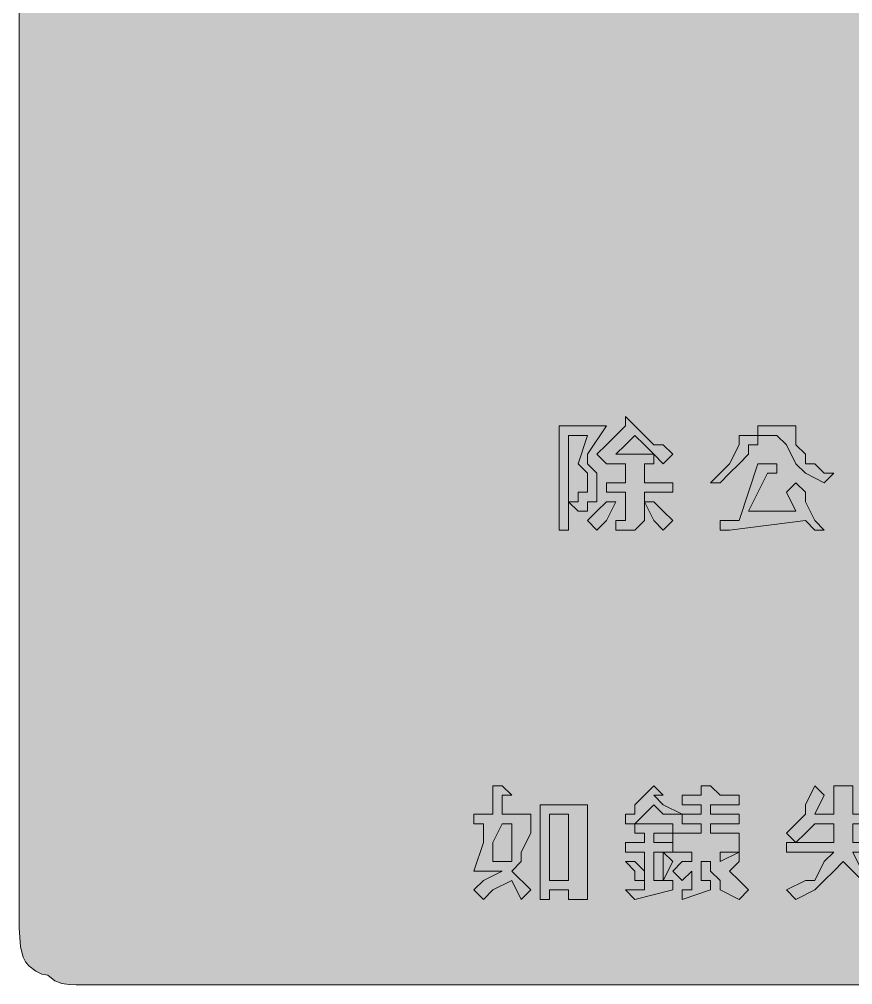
# Model space of a CAD drawing. Header units: metres. Extents: x 10 to 558, y 11 to 259.
# Drawn here: x 9.8 to 115.3, y 10.6 to 132.9 of the extents above; entities that cross this region are included whole.
import ezdxf

# ---------------------------------------------------------------- set-up
doc = ezdxf.new("R2010")
doc.units = ezdxf.units.M
doc.layers.add('FILL_FIREBRICK_C36B00', color=7, linetype='Continuous', true_color=0xc36b00)
doc.layers.add('FILL_WHITE_FFFFFF', color=7, linetype='Continuous', true_color=0xffffff)

msp = doc.modelspace()

# ---------------------------------------------------------------- hatches: boundary and pattern name
at = {"layer": 'FILL_FIREBRICK_C36B00', "true_color": 0xc36b00}
h = msp.add_hatch(color=7, dxfattribs=at)
h.dxf.hatch_style = 1
h.paths.add_polyline_path([(551.8, 258.91), (552.54, 258.75), (553.8, 258.21), (554.83, 257.44), (555.75, 256.56), (556.54, 256.06), (557.14, 255.47), (557.56, 254.83), (557.85, 254.16), (558.11, 252.85), (558.15, 251.76), (558.15, 17.76), (558.15, 15.36), (555.75, 12.96), (554.83, 12.08), (553.8, 11.31), (552.54, 10.77), (551.8, 10.61), (550.95, 10.56), (16.95, 10.56), (16.05, 10.58), (15.15, 10.71), (14.25, 11.07), (13.35, 11.76), (12.6, 11.91), (11.83, 12.27), (10.95, 12.96), (10.55, 13.46), (10.26, 14.05), (9.9, 15.36), (9.75, 17.76), (9.75, 251.76), (9.75, 254.16), (9.94, 255.04), (10.35, 255.81), (10.95, 256.56), (11.83, 257.25), (12.6, 257.61), (13.35, 257.76), (14.25, 258.45), (15.15, 258.81), (16.05, 258.94), (16.95, 258.96), (550.95, 258.96), (551.8, 258.91)])
at = {"layer": 'FILL_WHITE_FFFFFF', "true_color": 0xffffff}
h = msp.add_hatch(color=7, dxfattribs=at)
h.dxf.hatch_style = 1
h.paths.add_polyline_path([(85.35, 80.16), (86.55, 81.36), (86.55, 82.56), (87.75, 81.36), (88.95, 80.16), (90.15, 78.96), (91.35, 78.96), (92.55, 77.76), (91.35, 76.56), (90.15, 77.76), (90.15, 76.56), (88.95, 76.56), (88.95, 74.16), (92.55, 74.16), (92.55, 72.96), (88.95, 72.96), (88.95, 70.56), (88.95, 69.36), (87.75, 68.16), (86.55, 68.16), (85.35, 68.16), (85.35, 69.36), (86.55, 69.36), (86.55, 70.56), (86.55, 72.96), (84.15, 72.96), (84.15, 74.16), (86.55, 74.16), (86.55, 76.56), (84.15, 76.56), (82.95, 77.76), (84.15, 78.96), (85.35, 80.16)])
h.paths.add_polyline_path([(88.95, 78.96), (87.75, 80.16), (86.55, 78.96), (85.35, 77.76), (90.15, 77.76), (88.95, 78.96)], flags=16)
h = msp.add_hatch(color=7, dxfattribs=at)
h.dxf.hatch_style = 1
h.paths.add_polyline_path([(78.15, 68.16), (78.15, 81.36), (81.75, 81.36), (82.95, 81.36), (84.15, 81.36), (81.75, 77.76), (81.75, 76.56), (82.95, 75.36), (82.95, 74.16), (82.95, 72.96), (82.95, 71.76), (81.75, 71.76), (81.75, 70.56), (80.55, 70.56), (79.35, 71.76), (79.35, 68.16), (78.15, 68.16)])
h.paths.add_polyline_path([(80.55, 71.76), (80.55, 72.96), (81.75, 72.96), (81.75, 74.16), (81.75, 75.36), (80.55, 76.56), (81.75, 80.16), (79.35, 80.16), (79.35, 71.76), (80.55, 71.76)], flags=16)
h = msp.add_hatch(color=7, dxfattribs=at)
h.dxf.hatch_style = 1
h.paths.add_polyline_path([(108.15, 81.36), (108.15, 80.16), (108.15, 78.96), (109.35, 77.76), (109.35, 76.56), (110.55, 76.56), (111.75, 75.36), (112.95, 75.36), (111.75, 74.16), (109.35, 75.36), (108.15, 76.56), (106.95, 78.96), (105.75, 80.16), (103.35, 80.16), (103.35, 81.36), (108.15, 81.36)])
h = msp.add_hatch(color=7, dxfattribs=at)
h.dxf.hatch_style = 1
h.paths.add_polyline_path([(103.35, 80.16), (103.35, 78.96), (102.15, 78.96), (102.15, 77.76), (100.95, 76.56), (99.75, 75.36), (98.55, 74.16), (97.35, 74.16), (98.55, 75.36), (99.75, 76.56), (100.95, 78.96), (100.95, 80.16), (102.15, 80.16), (103.35, 80.16)])
h = msp.add_hatch(color=7, dxfattribs=at)
h.dxf.hatch_style = 1
h.paths.add_polyline_path([(105.75, 76.56), (105.75, 75.36), (104.55, 75.36), (102.15, 70.56), (108.15, 70.56), (106.95, 72.96), (108.15, 74.16), (109.35, 72.96), (109.35, 71.76), (110.55, 69.36), (111.75, 68.16), (110.55, 68.16), (109.35, 69.36), (99.75, 68.16), (98.55, 68.16), (98.55, 69.36), (100.95, 69.36), (102.15, 72.96), (103.35, 76.56), (104.55, 76.56), (105.75, 76.56)])
h = msp.add_hatch(color=7, dxfattribs=at)
h.dxf.hatch_style = 1
h.paths.add_polyline_path([(84.15, 69.36), (82.95, 68.16), (81.75, 69.36), (82.95, 70.56), (84.15, 71.76), (85.35, 71.76), (84.15, 69.36)])
h = msp.add_hatch(color=7, dxfattribs=at)
h.dxf.hatch_style = 1
h.paths.add_polyline_path([(91.35, 70.56), (92.55, 69.36), (91.35, 68.16), (90.15, 69.36), (88.95, 71.76), (90.15, 71.76), (91.35, 70.56)])
h = msp.add_hatch(color=7, dxfattribs=at)
h.dxf.hatch_style = 1
h.paths.add_polyline_path([(69.75, 32.16), (69.75, 35.76), (70.95, 35.76), (72.15, 34.56), (70.95, 34.56), (70.95, 33.36), (70.95, 32.16), (74.55, 32.16), (74.55, 30.96), (74.55, 29.76), (73.35, 27.36), (73.35, 26.16), (72.15, 24.96), (74.55, 22.56), (73.35, 21.36), (72.15, 23.76), (69.75, 22.56), (68.55, 21.36), (67.35, 22.56), (68.55, 23.76), (70.95, 24.96), (69.75, 24.96), (68.55, 24.96), (67.35, 24.96), (68.55, 28.56), (68.55, 30.96), (67.35, 30.96), (67.35, 32.16), (69.75, 32.16)])
h.paths.add_polyline_path([(69.75, 26.16), (70.95, 26.16), (72.15, 26.16), (72.15, 27.36), (72.15, 29.76), (72.15, 30.96), (70.95, 30.96), (69.75, 28.56), (69.75, 26.16)], flags=16)
h = msp.add_hatch(color=7, dxfattribs=at)
h.dxf.hatch_style = 1
h.paths.add_polyline_path([(87.75, 32.16), (87.75, 33.36), (88.95, 34.56), (90.15, 35.76), (91.35, 34.56), (90.15, 34.56), (91.35, 33.36), (93.75, 32.16), (92.55, 32.16), (91.35, 32.16), (90.15, 33.36), (88.95, 32.16), (87.75, 30.96), (86.55, 30.96), (86.55, 32.16), (87.75, 32.16)])
h = msp.add_hatch(color=7, dxfattribs=at)
h.dxf.hatch_style = 1
h.paths.add_polyline_path([(92.55, 29.76), (96.15, 29.76), (96.15, 30.96), (93.75, 30.96), (93.75, 32.16), (96.15, 32.16), (96.15, 33.36), (93.75, 33.36), (93.75, 34.56), (96.15, 34.56), (96.15, 35.76), (97.35, 35.76), (98.55, 34.56), (100.95, 34.56), (100.95, 33.36), (97.35, 33.36), (97.35, 32.16), (100.95, 32.16), (100.95, 30.96), (97.35, 30.96), (97.35, 29.76), (100.95, 29.76), (100.95, 27.36), (100.95, 26.16), (99.75, 24.96), (100.95, 23.76), (102.15, 22.56), (100.95, 21.36), (98.55, 22.56), (98.55, 23.76), (97.35, 24.96), (97.35, 26.16), (96.15, 26.16), (96.15, 23.76), (97.35, 23.76), (97.35, 22.56), (93.75, 21.36), (93.75, 22.56), (94.95, 22.56), (94.95, 24.96), (93.75, 23.76), (92.55, 24.96), (93.75, 26.16), (94.95, 26.16), (94.95, 27.36), (92.55, 27.36), (92.55, 29.76)])
h.paths.add_polyline_path([(98.55, 27.36), (98.55, 26.16), (100.95, 27.36), (98.55, 27.36)], flags=16)
h = msp.add_hatch(color=7, dxfattribs=at)
h.dxf.hatch_style = 1
h.paths.add_polyline_path([(108.15, 30.96), (109.35, 32.16), (109.35, 33.36), (110.55, 35.76), (111.75, 34.56), (110.55, 32.16), (112.95, 32.16), (112.95, 35.76), (114.15, 35.76), (115.35, 35.76), (115.35, 34.56), (115.35, 32.16), (120.15, 32.16), (120.15, 30.96), (115.35, 30.96), (115.35, 28.56), (121.35, 28.56), (121.35, 27.36), (115.35, 27.36), (116.55, 24.96), (117.75, 23.76), (118.95, 23.76), (121.35, 22.56), (120.15, 21.36), (117.75, 22.56), (116.55, 23.76), (115.35, 24.96), (114.15, 26.16), (112.95, 24.96), (111.75, 23.76), (110.55, 22.56), (108.15, 21.36), (106.95, 22.56), (109.35, 23.76), (110.55, 23.76), (111.75, 26.16), (112.95, 27.36), (106.95, 27.36), (106.95, 28.56), (108.15, 28.56), (106.95, 29.76), (108.15, 30.96)])
h.paths.add_polyline_path([(112.95, 28.56), (112.95, 30.96), (110.55, 30.96), (109.35, 29.76), (108.15, 28.56), (112.95, 28.56)], flags=16)
h = msp.add_hatch(color=7, dxfattribs=at)
h.dxf.hatch_style = 1
h.paths.add_polyline_path([(81.75, 33.36), (81.75, 21.36), (79.35, 21.36), (79.35, 22.56), (76.95, 22.56), (76.95, 21.36), (75.75, 21.36), (75.75, 33.36), (81.75, 33.36)])
h.paths.add_polyline_path([(79.35, 32.16), (76.95, 32.16), (76.95, 23.76), (79.35, 23.76), (79.35, 32.16)], flags=16)
h = msp.add_hatch(color=7, dxfattribs=at)
h.dxf.hatch_style = 1
h.paths.add_polyline_path([(90.15, 29.76), (90.15, 28.56), (92.55, 28.56), (92.55, 27.36), (90.15, 27.36), (90.15, 23.76), (92.55, 23.76), (92.55, 22.56), (87.75, 21.36), (86.55, 22.56), (88.95, 22.56), (88.95, 27.36), (86.55, 27.36), (86.55, 28.56), (88.95, 28.56), (88.95, 29.76), (87.75, 29.76), (87.75, 30.96), (92.55, 30.96), (92.55, 29.76), (90.15, 29.76)])
h = msp.add_hatch(color=7, dxfattribs=at)
h.dxf.hatch_style = 1
h.paths.add_polyline_path([(91.35, 27.36), (92.55, 26.16), (91.35, 23.76), (91.35, 27.36)])
h = msp.add_hatch(color=7, dxfattribs=at)
h.dxf.hatch_style = 1
h.paths.add_polyline_path([(88.95, 24.96), (88.95, 23.76), (87.75, 23.76), (87.75, 24.96), (86.55, 26.16), (87.75, 26.16), (88.95, 24.96)])

# ---------------------------------------------------------------- linework, layer by layer
at = {"layer": 'FILL_FIREBRICK_C36B00', "lineweight": 0, "true_color": 0xc36b00}
msp.add_lwpolyline([(550.95, 10.56), (16.95, 10.56), (16.05, 10.58), (15.15, 10.71), (14.25, 11.07), (13.35, 11.76), (12.6, 11.91), (11.83, 12.27), (10.95, 12.96), (10.55, 13.46), (10.26, 14.05), (9.9, 15.36), (9.75, 17.76), (9.75, 251.76)], dxfattribs=at)
at = {"layer": 'FILL_WHITE_FFFFFF', "lineweight": 0, "true_color": 0xffffff}
for points in [[(85.35, 80.16), (86.55, 81.36), (86.55, 82.56), (87.75, 81.36), (88.95, 80.16), (90.15, 78.96), (91.35, 78.96), (92.55, 77.76), (91.35, 76.56), (90.15, 77.76), (90.15, 76.56), (88.95, 76.56), (88.95, 74.16), (92.55, 74.16), (92.55, 72.96), (88.95, 72.96), (88.95, 70.56), (88.95, 69.36), (87.75, 68.16), (86.55, 68.16), (85.35, 68.16), (85.35, 69.36), (86.55, 69.36), (86.55, 70.56), (86.55, 72.96), (84.15, 72.96), (84.15, 74.16), (86.55, 74.16), (86.55, 76.56), (84.15, 76.56), (82.95, 77.76), (84.15, 78.96)], [(78.15, 68.16), (78.15, 81.36), (81.75, 81.36), (82.95, 81.36), (84.15, 81.36), (81.75, 77.76), (81.75, 76.56), (82.95, 75.36), (82.95, 74.16), (82.95, 72.96), (82.95, 71.76), (81.75, 71.76), (81.75, 70.56), (80.55, 70.56), (79.35, 71.76), (79.35, 68.16)], [(108.15, 81.36), (108.15, 80.16), (108.15, 78.96), (109.35, 77.76), (109.35, 76.56), (110.55, 76.56), (111.75, 75.36), (112.95, 75.36), (111.75, 74.16), (109.35, 75.36), (108.15, 76.56), (106.95, 78.96), (105.75, 80.16), (103.35, 80.16), (103.35, 81.36)], [(80.55, 71.76), (80.55, 72.96), (81.75, 72.96), (81.75, 74.16), (81.75, 75.36), (80.55, 76.56), (81.75, 80.16), (79.35, 80.16), (79.35, 71.76)], [(88.95, 78.96), (87.75, 80.16), (86.55, 78.96), (85.35, 77.76), (90.15, 77.76)], [(103.35, 80.16), (103.35, 78.96), (102.15, 78.96), (102.15, 77.76), (100.95, 76.56), (99.75, 75.36), (98.55, 74.16), (97.35, 74.16), (98.55, 75.36), (99.75, 76.56), (100.95, 78.96), (100.95, 80.16), (102.15, 80.16)], [(105.75, 76.56), (105.75, 75.36), (104.55, 75.36), (102.15, 70.56), (108.15, 70.56), (106.95, 72.96), (108.15, 74.16), (109.35, 72.96), (109.35, 71.76), (110.55, 69.36), (111.75, 68.16), (110.55, 68.16), (109.35, 69.36), (99.75, 68.16), (98.55, 68.16), (98.55, 69.36), (100.95, 69.36), (102.15, 72.96), (103.35, 76.56), (104.55, 76.56)], [(84.15, 69.36), (82.95, 68.16), (81.75, 69.36), (82.95, 70.56), (84.15, 71.76), (85.35, 71.76)], [(91.35, 70.56), (92.55, 69.36), (91.35, 68.16), (90.15, 69.36), (88.95, 71.76), (90.15, 71.76)], [(69.75, 32.16), (69.75, 35.76), (70.95, 35.76), (72.15, 34.56), (70.95, 34.56), (70.95, 33.36), (70.95, 32.16), (74.55, 32.16), (74.55, 30.96), (74.55, 29.76), (73.35, 27.36), (73.35, 26.16), (72.15, 24.96), (74.55, 22.56), (73.35, 21.36), (72.15, 23.76), (69.75, 22.56), (68.55, 21.36), (67.35, 22.56), (68.55, 23.76), (70.95, 24.96), (69.75, 24.96), (68.55, 24.96), (67.35, 24.96), (68.55, 28.56), (68.55, 30.96), (67.35, 30.96), (67.35, 32.16)], [(87.75, 32.16), (87.75, 33.36), (88.95, 34.56), (90.15, 35.76), (91.35, 34.56), (90.15, 34.56), (91.35, 33.36), (93.75, 32.16), (92.55, 32.16), (91.35, 32.16), (90.15, 33.36), (88.95, 32.16), (87.75, 30.96), (86.55, 30.96), (86.55, 32.16)], [(92.55, 29.76), (96.15, 29.76), (96.15, 30.96), (93.75, 30.96), (93.75, 32.16), (96.15, 32.16), (96.15, 33.36), (93.75, 33.36), (93.75, 34.56), (96.15, 34.56), (96.15, 35.76), (97.35, 35.76), (98.55, 34.56), (100.95, 34.56), (100.95, 33.36), (97.35, 33.36), (97.35, 32.16), (100.95, 32.16), (100.95, 30.96), (97.35, 30.96), (97.35, 29.76), (100.95, 29.76), (100.95, 27.36), (100.95, 26.16), (99.75, 24.96), (100.95, 23.76), (102.15, 22.56), (100.95, 21.36), (98.55, 22.56), (98.55, 23.76), (97.35, 24.96), (97.35, 26.16), (96.15, 26.16), (96.15, 23.76), (97.35, 23.76), (97.35, 22.56), (93.75, 21.36), (93.75, 22.56), (94.95, 22.56), (94.95, 24.96), (93.75, 23.76), (92.55, 24.96), (93.75, 26.16), (94.95, 26.16), (94.95, 27.36), (92.55, 27.36)], [(81.75, 33.36), (81.75, 21.36), (79.35, 21.36), (79.35, 22.56), (76.95, 22.56), (76.95, 21.36), (75.75, 21.36), (75.75, 33.36)], [(79.35, 32.16), (76.95, 32.16), (76.95, 23.76), (79.35, 23.76)], [(69.75, 26.16), (70.95, 26.16), (72.15, 26.16), (72.15, 27.36), (72.15, 29.76), (72.15, 30.96), (70.95, 30.96), (69.75, 28.56)], [(90.15, 29.76), (90.15, 28.56), (92.55, 28.56), (92.55, 27.36), (90.15, 27.36), (90.15, 23.76), (92.55, 23.76), (92.55, 22.56), (87.75, 21.36), (86.55, 22.56), (88.95, 22.56), (88.95, 27.36), (86.55, 27.36), (86.55, 28.56), (88.95, 28.56), (88.95, 29.76), (87.75, 29.76), (87.75, 30.96), (92.55, 30.96), (92.55, 29.76)], [(112.95, 28.56), (112.95, 30.96), (110.55, 30.96), (109.35, 29.76), (108.15, 28.56)], [(91.35, 27.36), (92.55, 26.16), (91.35, 23.76)], [(98.55, 27.36), (98.55, 26.16), (100.95, 27.36)], [(88.95, 24.96), (88.95, 23.76), (87.75, 23.76), (87.75, 24.96), (86.55, 26.16), (87.75, 26.16)]]:
    msp.add_lwpolyline(points, close=True, dxfattribs=at)
for points in [[(116.55, 23.76), (115.35, 24.96), (114.15, 26.16), (112.95, 24.96), (111.75, 23.76), (110.55, 22.56), (108.15, 21.36), (106.95, 22.56), (109.35, 23.76), (110.55, 23.76), (111.75, 26.16), (112.95, 27.36), (106.95, 27.36), (106.95, 28.56), (108.15, 28.56), (106.95, 29.76), (108.15, 30.96), (109.35, 32.16), (109.35, 33.36), (110.55, 35.76), (111.75, 34.56), (110.55, 32.16), (112.95, 32.16), (112.95, 35.76), (114.15, 35.76), (115.35, 35.76), (115.35, 34.56), (115.35, 32.16), (120.15, 32.16)], [(120.15, 30.96), (115.35, 30.96), (115.35, 28.56), (121.35, 28.56)], [(121.35, 27.36), (115.35, 27.36), (116.55, 24.96)]]:
    msp.add_lwpolyline(points, dxfattribs=at)

doc.saveas('drawing.dxf')
